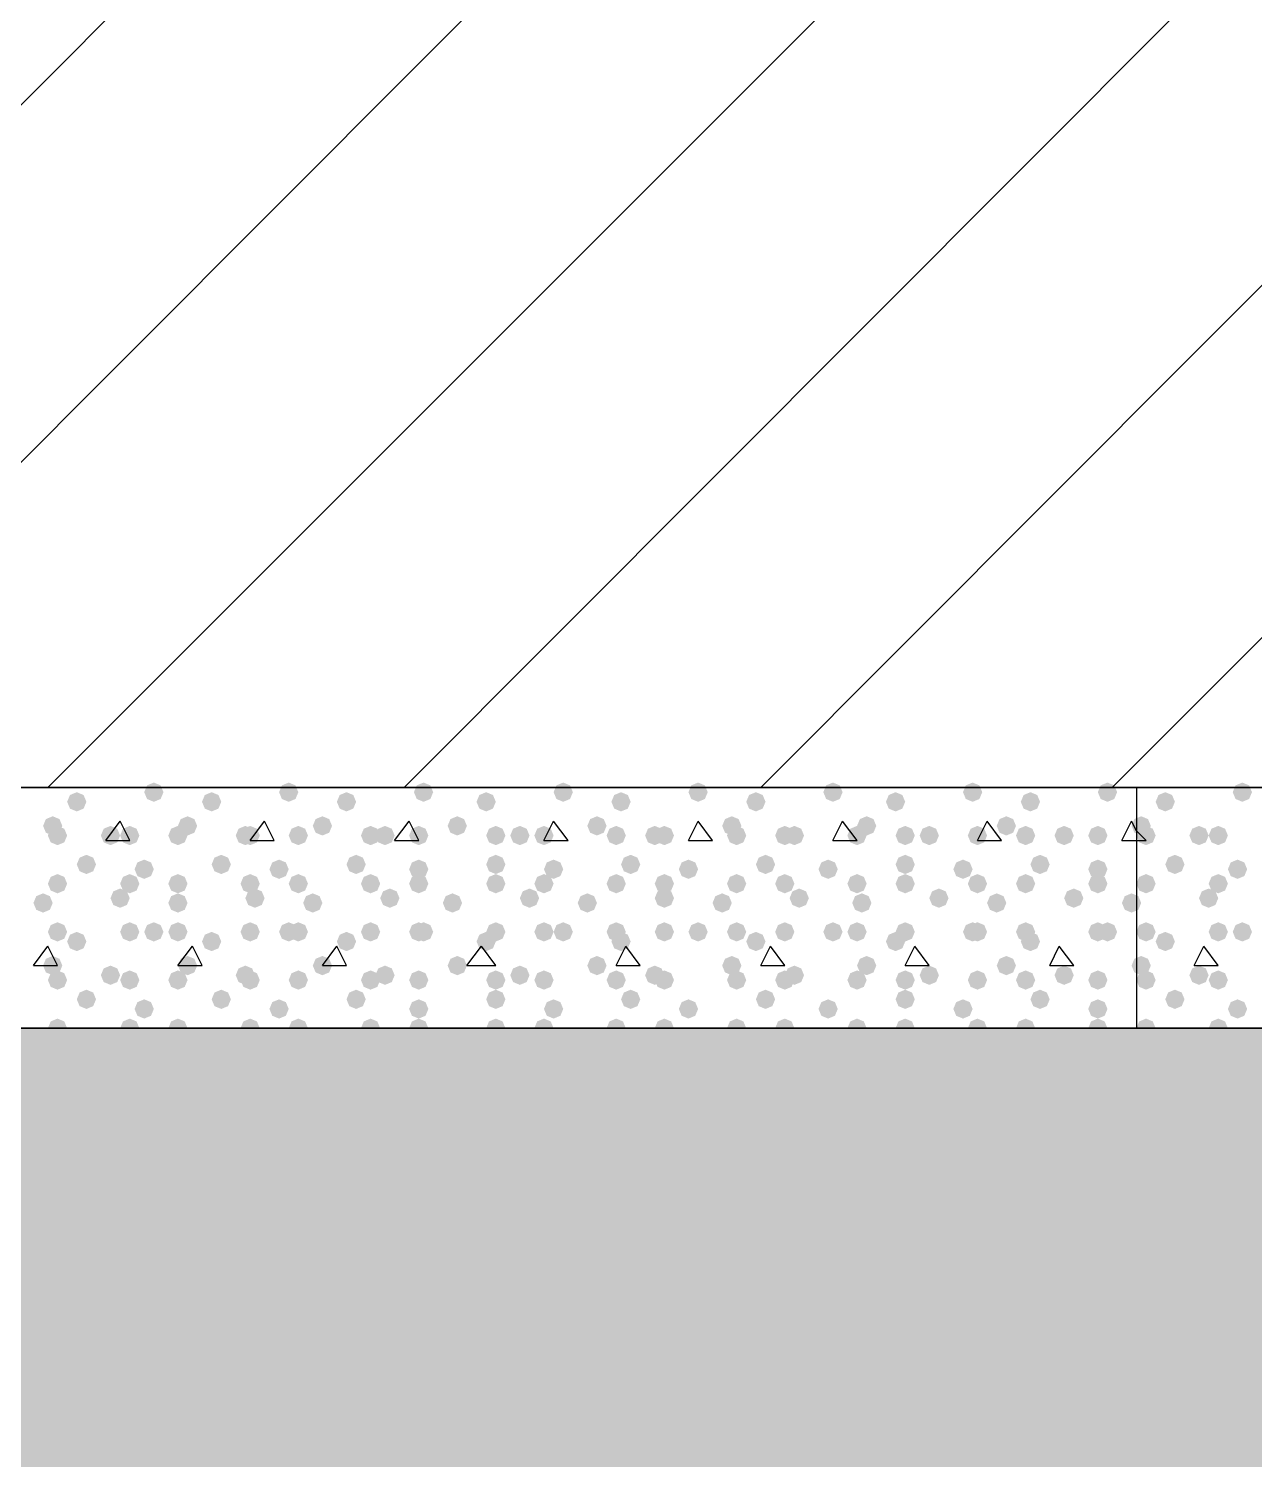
# Model space of a CAD drawing. Header units: millimetres. Extents: x 0 to 420, y 0 to 297.
# Drawn here: x 332.44 to 343.22, y 138.83 to 151.41 of the extents above; entities that cross this region are included whole.
import ezdxf

# ---------------------------------------------------------------- set-up
doc = ezdxf.new("R2010")
doc.units = ezdxf.units.MM
doc.layers.get('0').update_dxf_attribs({"linetype": 'CONTINUOUS'})

msp = doc.modelspace()

# ---------------------------------------------------------------- hatches: boundary and pattern name
at = {"true_color": 0x000008}
for points in [[(333.629, 144.695333), (333.604129, 144.635537), (333.544333, 144.610667), (333.484537, 144.635537), (333.459667, 144.695333), (333.484537, 144.755129), (333.544333, 144.78), (333.604129, 144.755129)], [(334.814333, 144.695333), (334.789462, 144.635537), (334.729667, 144.610667), (334.669871, 144.635537), (334.645, 144.695333), (334.669871, 144.755129), (334.729667, 144.78), (334.789462, 144.755129)], [(335.999667, 144.695333), (335.974796, 144.635537), (335.915, 144.610667), (335.855204, 144.635537), (335.830333, 144.695333), (335.855204, 144.755129), (335.915, 144.78), (335.974796, 144.755129)], [(337.227333, 144.695333), (337.202462, 144.635537), (337.142667, 144.610667), (337.082871, 144.635537), (337.058, 144.695333), (337.082871, 144.755129), (337.142667, 144.78), (337.202462, 144.755129)], [(338.412667, 144.695333), (338.387796, 144.635537), (338.328, 144.610667), (338.268204, 144.635537), (338.243333, 144.695333), (338.268204, 144.755129), (338.328, 144.78), (338.387796, 144.755129)], [(339.598, 144.695333), (339.573129, 144.635537), (339.513333, 144.610667), (339.453538, 144.635537), (339.428667, 144.695333), (339.453537, 144.755129), (339.513333, 144.78), (339.573129, 144.755129)], [(340.825667, 144.695333), (340.800796, 144.635537), (340.741, 144.610667), (340.681204, 144.635537), (340.656333, 144.695333), (340.681204, 144.755129), (340.741, 144.78), (340.800796, 144.755129)], [(342.011, 144.695333), (341.986129, 144.635537), (341.926333, 144.610667), (341.866537, 144.635537), (341.841667, 144.695333), (341.866537, 144.755129), (341.926333, 144.78), (341.986129, 144.755129)], [(332.951667, 144.610667), (332.926796, 144.550871), (332.867, 144.526), (332.807204, 144.550871), (332.782333, 144.610667), (332.807204, 144.670462), (332.867, 144.695333), (332.926796, 144.670463)], [(334.137, 144.610667), (334.112129, 144.550871), (334.052333, 144.526), (333.992538, 144.550871), (333.967667, 144.610667), (333.992537, 144.670462), (334.052333, 144.695333), (334.112129, 144.670463)], [(335.322333, 144.610667), (335.297462, 144.550871), (335.237667, 144.526), (335.177871, 144.550871), (335.153, 144.610667), (335.177871, 144.670462), (335.237667, 144.695333), (335.297462, 144.670463)], [(336.55, 144.610667), (336.525129, 144.550871), (336.465333, 144.526), (336.405538, 144.550871), (336.380667, 144.610667), (336.405537, 144.670462), (336.465333, 144.695333), (336.525129, 144.670463)], [(337.735333, 144.610667), (337.710462, 144.550871), (337.650667, 144.526), (337.590871, 144.550871), (337.566, 144.610667), (337.590871, 144.670462), (337.650667, 144.695333), (337.710462, 144.670463)], [(338.920667, 144.610667), (338.895796, 144.550871), (338.836, 144.526), (338.776204, 144.550871), (338.751333, 144.610667), (338.776204, 144.670462), (338.836, 144.695333), (338.895796, 144.670463)], [(340.148333, 144.610667), (340.123462, 144.550871), (340.063667, 144.526), (340.003871, 144.550871), (339.979, 144.610667), (340.003871, 144.670462), (340.063667, 144.695333), (340.123462, 144.670463)], [(341.333667, 144.610667), (341.308796, 144.550871), (341.249, 144.526), (341.189204, 144.550871), (341.164333, 144.610667), (341.189204, 144.670462), (341.249, 144.695333), (341.308796, 144.670463)], [(332.74, 144.399), (332.715129, 144.339204), (332.655333, 144.314333), (332.595537, 144.339204), (332.570667, 144.399), (332.595537, 144.458796), (332.655333, 144.483667), (332.715129, 144.458796)], [(333.925333, 144.399), (333.900463, 144.339204), (333.840667, 144.314333), (333.780871, 144.339204), (333.756, 144.399), (333.780871, 144.458796), (333.840667, 144.483667), (333.900462, 144.458796)], [(335.110667, 144.399), (335.085796, 144.339204), (335.026, 144.314333), (334.966204, 144.339204), (334.941333, 144.399), (334.966204, 144.458796), (335.026, 144.483667), (335.085796, 144.458796)], [(336.296, 144.399), (336.271129, 144.339204), (336.211333, 144.314333), (336.151538, 144.339204), (336.126667, 144.399), (336.151537, 144.458796), (336.211333, 144.483667), (336.271129, 144.458796)], [(337.523667, 144.399), (337.498796, 144.339204), (337.439, 144.314333), (337.379204, 144.339204), (337.354333, 144.399), (337.379204, 144.458796), (337.439, 144.483667), (337.498796, 144.458796)], [(338.709, 144.399), (338.684129, 144.339204), (338.624333, 144.314333), (338.564537, 144.339204), (338.539667, 144.399), (338.564537, 144.458796), (338.624333, 144.483667), (338.684129, 144.458796)], [(339.894333, 144.399), (339.869462, 144.339204), (339.809667, 144.314333), (339.749871, 144.339204), (339.725, 144.399), (339.749871, 144.458796), (339.809667, 144.483667), (339.869462, 144.458796)], [(341.122, 144.399), (341.097129, 144.339204), (341.037333, 144.314333), (340.977538, 144.339204), (340.952667, 144.399), (340.977537, 144.458796), (341.037333, 144.483667), (341.097129, 144.458796)], [(332.782333, 144.314333), (332.757462, 144.254537), (332.697667, 144.229667), (332.637871, 144.254537), (332.613, 144.314333), (332.637871, 144.374129), (332.697667, 144.399), (332.757462, 144.374129)], [(333.248, 144.314333), (333.223129, 144.254537), (333.163333, 144.229667), (333.103538, 144.254537), (333.078667, 144.314333), (333.103537, 144.374129), (333.163333, 144.399), (333.223129, 144.374129)], [(333.417333, 144.314333), (333.392462, 144.254537), (333.332667, 144.229667), (333.272871, 144.254537), (333.248, 144.314333), (333.272871, 144.374129), (333.332667, 144.399), (333.392462, 144.374129)], [(333.840667, 144.314333), (333.815796, 144.254537), (333.756, 144.229667), (333.696204, 144.254537), (333.671333, 144.314333), (333.696204, 144.374129), (333.756, 144.399), (333.815796, 144.374129)], [(334.433333, 144.314333), (334.408462, 144.254537), (334.348667, 144.229667), (334.288871, 144.254537), (334.264, 144.314333), (334.288871, 144.374129), (334.348667, 144.399), (334.408462, 144.374129)], [(334.475667, 144.314333), (334.450796, 144.254537), (334.391, 144.229667), (334.331204, 144.254537), (334.306333, 144.314333), (334.331204, 144.374129), (334.391, 144.399), (334.450796, 144.374129)], [(334.899, 144.314333), (334.874129, 144.254537), (334.814333, 144.229667), (334.754537, 144.254537), (334.729667, 144.314333), (334.754537, 144.374129), (334.814333, 144.399), (334.874129, 144.374129)], [(335.534, 144.314333), (335.509129, 144.254537), (335.449333, 144.229667), (335.389537, 144.254537), (335.364667, 144.314333), (335.389537, 144.374129), (335.449333, 144.399), (335.509129, 144.374129)], [(335.661, 144.314333), (335.636129, 144.254537), (335.576333, 144.229667), (335.516538, 144.254537), (335.491667, 144.314333), (335.516537, 144.374129), (335.576333, 144.399), (335.636129, 144.374129)], [(335.957333, 144.314333), (335.932462, 144.254537), (335.872667, 144.229667), (335.812871, 144.254537), (335.788, 144.314333), (335.812871, 144.374129), (335.872667, 144.399), (335.932462, 144.374129)], [(336.634667, 144.314333), (336.609796, 144.254537), (336.55, 144.229667), (336.490204, 144.254537), (336.465333, 144.314333), (336.490204, 144.374129), (336.55, 144.399), (336.609796, 144.374129)], [(336.846333, 144.314333), (336.821462, 144.254537), (336.761667, 144.229667), (336.701871, 144.254537), (336.677, 144.314333), (336.701871, 144.374129), (336.761667, 144.399), (336.821462, 144.374129)], [(337.058, 144.314333), (337.033129, 144.254537), (336.973333, 144.229667), (336.913537, 144.254537), (336.888667, 144.314333), (336.913537, 144.374129), (336.973333, 144.399), (337.033129, 144.374129)], [(337.693, 144.314333), (337.668129, 144.254537), (337.608333, 144.229667), (337.548537, 144.254537), (337.523667, 144.314333), (337.548537, 144.374129), (337.608333, 144.399), (337.668129, 144.374129)], [(338.031667, 144.314333), (338.006796, 144.254537), (337.947, 144.229667), (337.887204, 144.254537), (337.862333, 144.314333), (337.887204, 144.374129), (337.947, 144.399), (338.006796, 144.374129)], [(338.116333, 144.314333), (338.091462, 144.254537), (338.031667, 144.229667), (337.971871, 144.254537), (337.947, 144.314333), (337.971871, 144.374129), (338.031667, 144.399), (338.091462, 144.374129)], [(338.751333, 144.314333), (338.726462, 144.254537), (338.666667, 144.229667), (338.606871, 144.254537), (338.582, 144.314333), (338.606871, 144.374129), (338.666667, 144.399), (338.726462, 144.374129)], [(339.174667, 144.314333), (339.149796, 144.254537), (339.09, 144.229667), (339.030204, 144.254537), (339.005333, 144.314333), (339.030204, 144.374129), (339.09, 144.399), (339.149796, 144.374129)], [(339.259333, 144.314333), (339.234462, 144.254537), (339.174667, 144.229667), (339.114871, 144.254537), (339.09, 144.314333), (339.114871, 144.374129), (339.174667, 144.399), (339.234462, 144.374129)], [(339.809667, 144.314333), (339.784796, 144.254537), (339.725, 144.229667), (339.665204, 144.254537), (339.640333, 144.314333), (339.665204, 144.374129), (339.725, 144.399), (339.784796, 144.374129)], [(340.233, 144.314333), (340.208129, 144.254537), (340.148333, 144.229667), (340.088538, 144.254537), (340.063667, 144.314333), (340.088537, 144.374129), (340.148333, 144.399), (340.208129, 144.374129)], [(340.444667, 144.314333), (340.419796, 144.254537), (340.36, 144.229667), (340.300204, 144.254537), (340.275333, 144.314333), (340.300204, 144.374129), (340.36, 144.399), (340.419796, 144.374129)], [(340.868, 144.314333), (340.843129, 144.254537), (340.783333, 144.229667), (340.723538, 144.254537), (340.698667, 144.314333), (340.723537, 144.374129), (340.783333, 144.399), (340.843129, 144.374129)], [(341.291333, 144.314333), (341.266462, 144.254537), (341.206667, 144.229667), (341.146871, 144.254537), (341.122, 144.314333), (341.146871, 144.374129), (341.206667, 144.399), (341.266462, 144.374129)], [(341.63, 144.314333), (341.605129, 144.254537), (341.545333, 144.229667), (341.485537, 144.254537), (341.460667, 144.314333), (341.485537, 144.374129), (341.545333, 144.399), (341.605129, 144.374129)], [(341.926333, 144.314333), (341.901462, 144.254537), (341.841667, 144.229667), (341.781871, 144.254537), (341.757, 144.314333), (341.781871, 144.374129), (341.841667, 144.399), (341.901462, 144.374129)], [(333.036333, 144.060333), (333.011462, 144.000537), (332.951667, 143.975667), (332.891871, 144.000537), (332.867, 144.060333), (332.891871, 144.120129), (332.951667, 144.145), (333.011462, 144.120129)], [(333.544333, 144.018), (333.519462, 143.958204), (333.459667, 143.933333), (333.399871, 143.958204), (333.375, 144.018), (333.399871, 144.077796), (333.459667, 144.102667), (333.519462, 144.077796)], [(334.221667, 144.060333), (334.196796, 144.000537), (334.137, 143.975667), (334.077204, 144.000537), (334.052333, 144.060333), (334.077204, 144.120129), (334.137, 144.145), (334.196796, 144.120129)], [(334.729667, 144.018), (334.704796, 143.958204), (334.645, 143.933333), (334.585204, 143.958204), (334.560333, 144.018), (334.585204, 144.077796), (334.645, 144.102667), (334.704796, 144.077796)], [(335.407, 144.060333), (335.382129, 144.000537), (335.322333, 143.975667), (335.262538, 144.000537), (335.237667, 144.060333), (335.262537, 144.120129), (335.322333, 144.145), (335.382129, 144.120129)], [(335.957333, 144.018), (335.932462, 143.958204), (335.872667, 143.933333), (335.812871, 143.958204), (335.788, 144.018), (335.812871, 144.077796), (335.872667, 144.102667), (335.932462, 144.077796)], [(336.634667, 144.060333), (336.609796, 144.000537), (336.55, 143.975667), (336.490204, 144.000537), (336.465333, 144.060333), (336.490204, 144.120129), (336.55, 144.145), (336.609796, 144.120129)], [(337.142667, 144.018), (337.117796, 143.958204), (337.058, 143.933333), (336.998204, 143.958204), (336.973333, 144.018), (336.998204, 144.077796), (337.058, 144.102667), (337.117796, 144.077796)], [(337.82, 144.060333), (337.795129, 144.000537), (337.735333, 143.975667), (337.675538, 144.000537), (337.650667, 144.060333), (337.675537, 144.120129), (337.735333, 144.145), (337.795129, 144.120129)], [(338.328, 144.018), (338.303129, 143.958204), (338.243333, 143.933333), (338.183538, 143.958204), (338.158667, 144.018), (338.183537, 144.077796), (338.243333, 144.102667), (338.303129, 144.077796)], [(339.005333, 144.060333), (338.980462, 144.000537), (338.920667, 143.975667), (338.860871, 144.000537), (338.836, 144.060333), (338.860871, 144.120129), (338.920667, 144.145), (338.980462, 144.120129)], [(339.555667, 144.018), (339.530796, 143.958204), (339.471, 143.933333), (339.411204, 143.958204), (339.386333, 144.018), (339.411204, 144.077796), (339.471, 144.102667), (339.530796, 144.077796)], [(340.233, 144.060333), (340.208129, 144.000537), (340.148333, 143.975667), (340.088538, 144.000537), (340.063667, 144.060333), (340.088537, 144.120129), (340.148333, 144.145), (340.208129, 144.120129)], [(340.741, 144.018), (340.716129, 143.958204), (340.656333, 143.933333), (340.596537, 143.958204), (340.571667, 144.018), (340.596537, 144.077796), (340.656333, 144.102667), (340.716129, 144.077796)], [(341.418333, 144.060333), (341.393462, 144.000537), (341.333667, 143.975667), (341.273871, 144.000537), (341.249, 144.060333), (341.273871, 144.120129), (341.333667, 144.145), (341.393462, 144.120129)], [(341.926333, 144.018), (341.901462, 143.958204), (341.841667, 143.933333), (341.781871, 143.958204), (341.757, 144.018), (341.781871, 144.077796), (341.841667, 144.102667), (341.901462, 144.077796)], [(332.782333, 143.891), (332.757462, 143.831204), (332.697667, 143.806333), (332.637871, 143.831204), (332.613, 143.891), (332.637871, 143.950796), (332.697667, 143.975667), (332.757462, 143.950796)], [(333.417333, 143.891), (333.392462, 143.831204), (333.332667, 143.806333), (333.272871, 143.831204), (333.248, 143.891), (333.272871, 143.950796), (333.332667, 143.975667), (333.392462, 143.950796)], [(333.840667, 143.891), (333.815796, 143.831204), (333.756, 143.806333), (333.696204, 143.831204), (333.671333, 143.891), (333.696204, 143.950796), (333.756, 143.975667), (333.815796, 143.950796)], [(334.475667, 143.891), (334.450796, 143.831204), (334.391, 143.806333), (334.331204, 143.831204), (334.306333, 143.891), (334.331204, 143.950796), (334.391, 143.975667), (334.450796, 143.950796)], [(334.899, 143.891), (334.874129, 143.831204), (334.814333, 143.806333), (334.754537, 143.831204), (334.729667, 143.891), (334.754537, 143.950796), (334.814333, 143.975667), (334.874129, 143.950796)], [(335.534, 143.891), (335.509129, 143.831204), (335.449333, 143.806333), (335.389537, 143.831204), (335.364667, 143.891), (335.389537, 143.950796), (335.449333, 143.975667), (335.509129, 143.950796)], [(335.957333, 143.891), (335.932462, 143.831204), (335.872667, 143.806333), (335.812871, 143.831204), (335.788, 143.891), (335.812871, 143.950796), (335.872667, 143.975667), (335.932462, 143.950796)], [(336.634667, 143.891), (336.609796, 143.831204), (336.55, 143.806333), (336.490204, 143.831204), (336.465333, 143.891), (336.490204, 143.950796), (336.55, 143.975667), (336.609796, 143.950796)], [(337.058, 143.891), (337.033129, 143.831204), (336.973333, 143.806333), (336.913537, 143.831204), (336.888667, 143.891), (336.913537, 143.950796), (336.973333, 143.975667), (337.033129, 143.950796)], [(337.693, 143.891), (337.668129, 143.831204), (337.608333, 143.806333), (337.548537, 143.831204), (337.523667, 143.891), (337.548537, 143.950796), (337.608333, 143.975667), (337.668129, 143.950796)], [(338.116333, 143.891), (338.091462, 143.831204), (338.031667, 143.806333), (337.971871, 143.831204), (337.947, 143.891), (337.971871, 143.950796), (338.031667, 143.975667), (338.091462, 143.950796)], [(338.751333, 143.891), (338.726462, 143.831204), (338.666667, 143.806333), (338.606871, 143.831204), (338.582, 143.891), (338.606871, 143.950796), (338.666667, 143.975667), (338.726462, 143.950796)], [(339.174667, 143.891), (339.149796, 143.831204), (339.09, 143.806333), (339.030204, 143.831204), (339.005333, 143.891), (339.030204, 143.950796), (339.09, 143.975667), (339.149796, 143.950796)], [(339.809667, 143.891), (339.784796, 143.831204), (339.725, 143.806333), (339.665204, 143.831204), (339.640333, 143.891), (339.665204, 143.950796), (339.725, 143.975667), (339.784796, 143.950796)], [(340.233, 143.891), (340.208129, 143.831204), (340.148333, 143.806333), (340.088538, 143.831204), (340.063667, 143.891), (340.088537, 143.950796), (340.148333, 143.975667), (340.208129, 143.950796)], [(340.868, 143.891), (340.843129, 143.831204), (340.783333, 143.806333), (340.723538, 143.831204), (340.698667, 143.891), (340.723537, 143.950796), (340.783333, 143.975667), (340.843129, 143.950796)], [(341.291333, 143.891), (341.266462, 143.831204), (341.206667, 143.806333), (341.146871, 143.831204), (341.122, 143.891), (341.146871, 143.950796), (341.206667, 143.975667), (341.266462, 143.950796)], [(341.926333, 143.891), (341.901462, 143.831204), (341.841667, 143.806333), (341.781871, 143.831204), (341.757, 143.891), (341.781871, 143.950796), (341.841667, 143.975667), (341.901462, 143.950796)], [(333.332667, 143.764), (333.307796, 143.704204), (333.248, 143.679333), (333.188204, 143.704204), (333.163333, 143.764), (333.188204, 143.823796), (333.248, 143.848667), (333.307796, 143.823796)], [(334.518, 143.764), (334.493129, 143.704204), (334.433333, 143.679333), (334.373538, 143.704204), (334.348667, 143.764), (334.373537, 143.823796), (334.433333, 143.848667), (334.493129, 143.823796)], [(335.703333, 143.764), (335.678463, 143.704204), (335.618667, 143.679333), (335.558871, 143.704204), (335.534, 143.764), (335.558871, 143.823796), (335.618667, 143.848667), (335.678462, 143.823796)], [(336.931, 143.764), (336.906129, 143.704204), (336.846333, 143.679333), (336.786538, 143.704204), (336.761667, 143.764), (336.786537, 143.823796), (336.846333, 143.848667), (336.906129, 143.823796)], [(338.116333, 143.764), (338.091462, 143.704204), (338.031667, 143.679333), (337.971871, 143.704204), (337.947, 143.764), (337.971871, 143.823796), (338.031667, 143.848667), (338.091462, 143.823796)], [(339.301667, 143.764), (339.276796, 143.704204), (339.217, 143.679333), (339.157204, 143.704204), (339.132333, 143.764), (339.157204, 143.823796), (339.217, 143.848667), (339.276796, 143.823796)], [(340.529333, 143.764), (340.504462, 143.704204), (340.444667, 143.679333), (340.384871, 143.704204), (340.36, 143.764), (340.384871, 143.823796), (340.444667, 143.848667), (340.504462, 143.823796)], [(341.714667, 143.764), (341.689796, 143.704204), (341.63, 143.679333), (341.570204, 143.704204), (341.545333, 143.764), (341.570204, 143.823796), (341.63, 143.848667), (341.689796, 143.823796)], [(332.655333, 143.721667), (332.630463, 143.661871), (332.570667, 143.637), (332.510871, 143.661871), (332.486, 143.721667), (332.510871, 143.781462), (332.570667, 143.806333), (332.630462, 143.781463)], [(333.840667, 143.721667), (333.815796, 143.661871), (333.756, 143.637), (333.696204, 143.661871), (333.671333, 143.721667), (333.696204, 143.781462), (333.756, 143.806333), (333.815796, 143.781463)], [(335.026, 143.721667), (335.001129, 143.661871), (334.941333, 143.637), (334.881537, 143.661871), (334.856667, 143.721667), (334.881537, 143.781462), (334.941333, 143.806333), (335.001129, 143.781463)], [(336.253667, 143.721667), (336.228796, 143.661871), (336.169, 143.637), (336.109204, 143.661871), (336.084333, 143.721667), (336.109204, 143.781462), (336.169, 143.806333), (336.228796, 143.781463)], [(337.439, 143.721667), (337.414129, 143.661871), (337.354333, 143.637), (337.294537, 143.661871), (337.269667, 143.721667), (337.294537, 143.781462), (337.354333, 143.806333), (337.414129, 143.781463)], [(338.624333, 143.721667), (338.599462, 143.661871), (338.539667, 143.637), (338.479871, 143.661871), (338.455, 143.721667), (338.479871, 143.781462), (338.539667, 143.806333), (338.599462, 143.781463)], [(339.852, 143.721667), (339.827129, 143.661871), (339.767333, 143.637), (339.707538, 143.661871), (339.682667, 143.721667), (339.707537, 143.781462), (339.767333, 143.806333), (339.827129, 143.781463)], [(341.037333, 143.721667), (341.012462, 143.661871), (340.952667, 143.637), (340.892871, 143.661871), (340.868, 143.721667), (340.892871, 143.781462), (340.952667, 143.806333), (341.012462, 143.781463)], [(342.222667, 143.721667), (342.197796, 143.661871), (342.138, 143.637), (342.078204, 143.661871), (342.053333, 143.721667), (342.078204, 143.781462), (342.138, 143.806333), (342.197796, 143.781463)], [(332.782333, 143.467667), (332.757462, 143.407871), (332.697667, 143.383), (332.637871, 143.407871), (332.613, 143.467667), (332.637871, 143.527462), (332.697667, 143.552333), (332.757462, 143.527463)], [(332.951667, 143.383), (332.926796, 143.323204), (332.867, 143.298333), (332.807204, 143.323204), (332.782333, 143.383), (332.807204, 143.442796), (332.867, 143.467667), (332.926796, 143.442796)], [(333.417333, 143.467667), (333.392462, 143.407871), (333.332667, 143.383), (333.272871, 143.407871), (333.248, 143.467667), (333.272871, 143.527462), (333.332667, 143.552333), (333.392462, 143.527463)], [(333.629, 143.467667), (333.604129, 143.407871), (333.544333, 143.383), (333.484537, 143.407871), (333.459667, 143.467667), (333.484537, 143.527462), (333.544333, 143.552333), (333.604129, 143.527463)], [(333.840667, 143.467667), (333.815796, 143.407871), (333.756, 143.383), (333.696204, 143.407871), (333.671333, 143.467667), (333.696204, 143.527462), (333.756, 143.552333), (333.815796, 143.527463)], [(334.137, 143.383), (334.112129, 143.323204), (334.052333, 143.298333), (333.992538, 143.323204), (333.967667, 143.383), (333.992537, 143.442796), (334.052333, 143.467667), (334.112129, 143.442796)], [(334.475667, 143.467667), (334.450796, 143.407871), (334.391, 143.383), (334.331204, 143.407871), (334.306333, 143.467667), (334.331204, 143.527462), (334.391, 143.552333), (334.450796, 143.527463)], [(334.814333, 143.467667), (334.789462, 143.407871), (334.729667, 143.383), (334.669871, 143.407871), (334.645, 143.467667), (334.669871, 143.527462), (334.729667, 143.552333), (334.789462, 143.527463)], [(334.899, 143.467667), (334.874129, 143.407871), (334.814333, 143.383), (334.754537, 143.407871), (334.729667, 143.467667), (334.754537, 143.527462), (334.814333, 143.552333), (334.874129, 143.527463)], [(335.322333, 143.383), (335.297462, 143.323204), (335.237667, 143.298333), (335.177871, 143.323204), (335.153, 143.383), (335.177871, 143.442796), (335.237667, 143.467667), (335.297462, 143.442796)], [(335.534, 143.467667), (335.509129, 143.407871), (335.449333, 143.383), (335.389537, 143.407871), (335.364667, 143.467667), (335.389537, 143.527462), (335.449333, 143.552333), (335.509129, 143.527463)], [(335.957333, 143.467667), (335.932462, 143.407871), (335.872667, 143.383), (335.812871, 143.407871), (335.788, 143.467667), (335.812871, 143.527462), (335.872667, 143.552333), (335.932462, 143.527463)], [(335.999667, 143.467667), (335.974796, 143.407871), (335.915, 143.383), (335.855204, 143.407871), (335.830333, 143.467667), (335.855204, 143.527462), (335.915, 143.552333), (335.974796, 143.527463)], [(336.55, 143.383), (336.525129, 143.323204), (336.465333, 143.298333), (336.405538, 143.323204), (336.380667, 143.383), (336.405537, 143.442796), (336.465333, 143.467667), (336.525129, 143.442796)], [(336.634667, 143.467667), (336.609796, 143.407871), (336.55, 143.383), (336.490204, 143.407871), (336.465333, 143.467667), (336.490204, 143.527462), (336.55, 143.552333), (336.609796, 143.527463)], [(337.058, 143.467667), (337.033129, 143.407871), (336.973333, 143.383), (336.913537, 143.407871), (336.888667, 143.467667), (336.913537, 143.527462), (336.973333, 143.552333), (337.033129, 143.527463)], [(337.227333, 143.467667), (337.202462, 143.407871), (337.142667, 143.383), (337.082871, 143.407871), (337.058, 143.467667), (337.082871, 143.527462), (337.142667, 143.552333), (337.202462, 143.527463)], [(337.693, 143.467667), (337.668129, 143.407871), (337.608333, 143.383), (337.548537, 143.407871), (337.523667, 143.467667), (337.548537, 143.527462), (337.608333, 143.552333), (337.668129, 143.527463)], [(337.735333, 143.383), (337.710462, 143.323204), (337.650667, 143.298333), (337.590871, 143.323204), (337.566, 143.383), (337.590871, 143.442796), (337.650667, 143.467667), (337.710462, 143.442796)], [(338.116333, 143.467667), (338.091462, 143.407871), (338.031667, 143.383), (337.971871, 143.407871), (337.947, 143.467667), (337.971871, 143.527462), (338.031667, 143.552333), (338.091462, 143.527463)], [(338.412667, 143.467667), (338.387796, 143.407871), (338.328, 143.383), (338.268204, 143.407871), (338.243333, 143.467667), (338.268204, 143.527462), (338.328, 143.552333), (338.387796, 143.527463)], [(338.751333, 143.467667), (338.726462, 143.407871), (338.666667, 143.383), (338.606871, 143.407871), (338.582, 143.467667), (338.606871, 143.527462), (338.666667, 143.552333), (338.726462, 143.527463)], [(338.920667, 143.383), (338.895796, 143.323204), (338.836, 143.298333), (338.776204, 143.323204), (338.751333, 143.383), (338.776204, 143.442796), (338.836, 143.467667), (338.895796, 143.442796)], [(339.174667, 143.467667), (339.149796, 143.407871), (339.09, 143.383), (339.030204, 143.407871), (339.005333, 143.467667), (339.030204, 143.527462), (339.09, 143.552333), (339.149796, 143.527463)], [(339.598, 143.467667), (339.573129, 143.407871), (339.513333, 143.383), (339.453538, 143.407871), (339.428667, 143.467667), (339.453537, 143.527462), (339.513333, 143.552333), (339.573129, 143.527463)], [(339.809667, 143.467667), (339.784796, 143.407871), (339.725, 143.383), (339.665204, 143.407871), (339.640333, 143.467667), (339.665204, 143.527462), (339.725, 143.552333), (339.784796, 143.527463)], [(340.148333, 143.383), (340.123462, 143.323204), (340.063667, 143.298333), (340.003871, 143.323204), (339.979, 143.383), (340.003871, 143.442796), (340.063667, 143.467667), (340.123462, 143.442796)], [(340.233, 143.467667), (340.208129, 143.407871), (340.148333, 143.383), (340.088538, 143.407871), (340.063667, 143.467667), (340.088537, 143.527462), (340.148333, 143.552333), (340.208129, 143.527463)], [(340.825667, 143.467667), (340.800796, 143.407871), (340.741, 143.383), (340.681204, 143.407871), (340.656333, 143.467667), (340.681204, 143.527462), (340.741, 143.552333), (340.800796, 143.527463)], [(340.868, 143.467667), (340.843129, 143.407871), (340.783333, 143.383), (340.723538, 143.407871), (340.698667, 143.467667), (340.723537, 143.527462), (340.783333, 143.552333), (340.843129, 143.527463)], [(341.291333, 143.467667), (341.266462, 143.407871), (341.206667, 143.383), (341.146871, 143.407871), (341.122, 143.467667), (341.146871, 143.527462), (341.206667, 143.552333), (341.266462, 143.527463)], [(341.333667, 143.383), (341.308796, 143.323204), (341.249, 143.298333), (341.189204, 143.323204), (341.164333, 143.383), (341.189204, 143.442796), (341.249, 143.467667), (341.308796, 143.442796)], [(341.926333, 143.467667), (341.901462, 143.407871), (341.841667, 143.383), (341.781871, 143.407871), (341.757, 143.467667), (341.781871, 143.527462), (341.841667, 143.552333), (341.901462, 143.527463)], [(342.011, 143.467667), (341.986129, 143.407871), (341.926333, 143.383), (341.866537, 143.407871), (341.841667, 143.467667), (341.866537, 143.527462), (341.926333, 143.552333), (341.986129, 143.527463)], [(332.74, 143.171333), (332.715129, 143.111537), (332.655333, 143.086667), (332.595537, 143.111537), (332.570667, 143.171333), (332.595537, 143.231129), (332.655333, 143.256), (332.715129, 143.231129)], [(333.925333, 143.171333), (333.900463, 143.111537), (333.840667, 143.086667), (333.780871, 143.111537), (333.756, 143.171333), (333.780871, 143.231129), (333.840667, 143.256), (333.900462, 143.231129)], [(335.110667, 143.171333), (335.085796, 143.111537), (335.026, 143.086667), (334.966204, 143.111537), (334.941333, 143.171333), (334.966204, 143.231129), (335.026, 143.256), (335.085796, 143.231129)], [(336.296, 143.171333), (336.271129, 143.111537), (336.211333, 143.086667), (336.151538, 143.111537), (336.126667, 143.171333), (336.151537, 143.231129), (336.211333, 143.256), (336.271129, 143.231129)], [(337.523667, 143.171333), (337.498796, 143.111537), (337.439, 143.086667), (337.379204, 143.111537), (337.354333, 143.171333), (337.379204, 143.231129), (337.439, 143.256), (337.498796, 143.231129)], [(338.709, 143.171333), (338.684129, 143.111537), (338.624333, 143.086667), (338.564537, 143.111537), (338.539667, 143.171333), (338.564537, 143.231129), (338.624333, 143.256), (338.684129, 143.231129)], [(339.894333, 143.171333), (339.869462, 143.111537), (339.809667, 143.086667), (339.749871, 143.111537), (339.725, 143.171333), (339.749871, 143.231129), (339.809667, 143.256), (339.869462, 143.231129)], [(341.122, 143.171333), (341.097129, 143.111537), (341.037333, 143.086667), (340.977538, 143.111537), (340.952667, 143.171333), (340.977537, 143.231129), (341.037333, 143.256), (341.097129, 143.231129)], [(332.782333, 143.044333), (332.757462, 142.984537), (332.697667, 142.959667), (332.637871, 142.984537), (332.613, 143.044333), (332.637871, 143.104129), (332.697667, 143.129), (332.757462, 143.104129)], [(333.248, 143.086667), (333.223129, 143.026871), (333.163333, 143.002), (333.103538, 143.026871), (333.078667, 143.086667), (333.103537, 143.146462), (333.163333, 143.171333), (333.223129, 143.146463)], [(333.417333, 143.044333), (333.392462, 142.984537), (333.332667, 142.959667), (333.272871, 142.984537), (333.248, 143.044333), (333.272871, 143.104129), (333.332667, 143.129), (333.392462, 143.104129)], [(333.840667, 143.044333), (333.815796, 142.984537), (333.756, 142.959667), (333.696204, 142.984537), (333.671333, 143.044333), (333.696204, 143.104129), (333.756, 143.129), (333.815796, 143.104129)], [(334.433333, 143.086667), (334.408462, 143.026871), (334.348667, 143.002), (334.288871, 143.026871), (334.264, 143.086667), (334.288871, 143.146462), (334.348667, 143.171333), (334.408462, 143.146463)], [(334.475667, 143.044333), (334.450796, 142.984537), (334.391, 142.959667), (334.331204, 142.984537), (334.306333, 143.044333), (334.331204, 143.104129), (334.391, 143.129), (334.450796, 143.104129)], [(334.899, 143.044333), (334.874129, 142.984537), (334.814333, 142.959667), (334.754537, 142.984537), (334.729667, 143.044333), (334.754537, 143.104129), (334.814333, 143.129), (334.874129, 143.104129)], [(335.534, 143.044333), (335.509129, 142.984537), (335.449333, 142.959667), (335.389537, 142.984537), (335.364667, 143.044333), (335.389537, 143.104129), (335.449333, 143.129), (335.509129, 143.104129)], [(335.661, 143.086667), (335.636129, 143.026871), (335.576333, 143.002), (335.516538, 143.026871), (335.491667, 143.086667), (335.516537, 143.146462), (335.576333, 143.171333), (335.636129, 143.146463)], [(335.957333, 143.044333), (335.932462, 142.984537), (335.872667, 142.959667), (335.812871, 142.984537), (335.788, 143.044333), (335.812871, 143.104129), (335.872667, 143.129), (335.932462, 143.104129)], [(336.634667, 143.044333), (336.609796, 142.984537), (336.55, 142.959667), (336.490204, 142.984537), (336.465333, 143.044333), (336.490204, 143.104129), (336.55, 143.129), (336.609796, 143.104129)], [(336.846333, 143.086667), (336.821462, 143.026871), (336.761667, 143.002), (336.701871, 143.026871), (336.677, 143.086667), (336.701871, 143.146462), (336.761667, 143.171333), (336.821462, 143.146463)], [(337.058, 143.044333), (337.033129, 142.984537), (336.973333, 142.959667), (336.913537, 142.984537), (336.888667, 143.044333), (336.913537, 143.104129), (336.973333, 143.129), (337.033129, 143.104129)], [(337.693, 143.044333), (337.668129, 142.984537), (337.608333, 142.959667), (337.548537, 142.984537), (337.523667, 143.044333), (337.548537, 143.104129), (337.608333, 143.129), (337.668129, 143.104129)], [(338.031667, 143.086667), (338.006796, 143.026871), (337.947, 143.002), (337.887204, 143.026871), (337.862333, 143.086667), (337.887204, 143.146462), (337.947, 143.171333), (338.006796, 143.146463)], [(338.116333, 143.044333), (338.091462, 142.984537), (338.031667, 142.959667), (337.971871, 142.984537), (337.947, 143.044333), (337.971871, 143.104129), (338.031667, 143.129), (338.091462, 143.104129)], [(338.751333, 143.044333), (338.726462, 142.984537), (338.666667, 142.959667), (338.606871, 142.984537), (338.582, 143.044333), (338.606871, 143.104129), (338.666667, 143.129), (338.726462, 143.104129)], [(339.174667, 143.044333), (339.149796, 142.984537), (339.09, 142.959667), (339.030204, 142.984537), (339.005333, 143.044333), (339.030204, 143.104129), (339.09, 143.129), (339.149796, 143.104129)], [(339.259333, 143.086667), (339.234462, 143.026871), (339.174667, 143.002), (339.114871, 143.026871), (339.09, 143.086667), (339.114871, 143.146462), (339.174667, 143.171333), (339.234462, 143.146463)], [(339.809667, 143.044333), (339.784796, 142.984537), (339.725, 142.959667), (339.665204, 142.984537), (339.640333, 143.044333), (339.665204, 143.104129), (339.725, 143.129), (339.784796, 143.104129)], [(340.233, 143.044333), (340.208129, 142.984537), (340.148333, 142.959667), (340.088538, 142.984537), (340.063667, 143.044333), (340.088537, 143.104129), (340.148333, 143.129), (340.208129, 143.104129)], [(340.444667, 143.086667), (340.419796, 143.026871), (340.36, 143.002), (340.300204, 143.026871), (340.275333, 143.086667), (340.300204, 143.146462), (340.36, 143.171333), (340.419796, 143.146463)], [(340.868, 143.044333), (340.843129, 142.984537), (340.783333, 142.959667), (340.723538, 142.984537), (340.698667, 143.044333), (340.723537, 143.104129), (340.783333, 143.129), (340.843129, 143.104129)], [(341.291333, 143.044333), (341.266462, 142.984537), (341.206667, 142.959667), (341.146871, 142.984537), (341.122, 143.044333), (341.146871, 143.104129), (341.206667, 143.129), (341.266462, 143.104129)], [(341.63, 143.086667), (341.605129, 143.026871), (341.545333, 143.002), (341.485537, 143.026871), (341.460667, 143.086667), (341.485537, 143.146462), (341.545333, 143.171333), (341.605129, 143.146463)], [(341.926333, 143.044333), (341.901462, 142.984537), (341.841667, 142.959667), (341.781871, 142.984537), (341.757, 143.044333), (341.781871, 143.104129), (341.841667, 143.129), (341.901462, 143.104129)], [(333.036333, 142.875), (333.011462, 142.815204), (332.951667, 142.790333), (332.891871, 142.815204), (332.867, 142.875), (332.891871, 142.934796), (332.951667, 142.959667), (333.011462, 142.934796)], [(334.221667, 142.875), (334.196796, 142.815204), (334.137, 142.790333), (334.077204, 142.815204), (334.052333, 142.875), (334.077204, 142.934796), (334.137, 142.959667), (334.196796, 142.934796)], [(335.407, 142.875), (335.382129, 142.815204), (335.322333, 142.790333), (335.262538, 142.815204), (335.237667, 142.875), (335.262537, 142.934796), (335.322333, 142.959667), (335.382129, 142.934796)], [(336.634667, 142.875), (336.609796, 142.815204), (336.55, 142.790333), (336.490204, 142.815204), (336.465333, 142.875), (336.490204, 142.934796), (336.55, 142.959667), (336.609796, 142.934796)], [(337.82, 142.875), (337.795129, 142.815204), (337.735333, 142.790333), (337.675538, 142.815204), (337.650667, 142.875), (337.675537, 142.934796), (337.735333, 142.959667), (337.795129, 142.934796)], [(339.005333, 142.875), (338.980462, 142.815204), (338.920667, 142.790333), (338.860871, 142.815204), (338.836, 142.875), (338.860871, 142.934796), (338.920667, 142.959667), (338.980462, 142.934796)], [(340.233, 142.875), (340.208129, 142.815204), (340.148333, 142.790333), (340.088538, 142.815204), (340.063667, 142.875), (340.088537, 142.934796), (340.148333, 142.959667), (340.208129, 142.934796)], [(341.418333, 142.875), (341.393462, 142.815204), (341.333667, 142.790333), (341.273871, 142.815204), (341.249, 142.875), (341.273871, 142.934796), (341.333667, 142.959667), (341.393462, 142.934796)], [(333.544333, 142.790333), (333.519462, 142.730537), (333.459667, 142.705667), (333.399871, 142.730537), (333.375, 142.790333), (333.399871, 142.850129), (333.459667, 142.875), (333.519462, 142.850129)], [(334.729667, 142.790333), (334.704796, 142.730537), (334.645, 142.705667), (334.585204, 142.730537), (334.560333, 142.790333), (334.585204, 142.850129), (334.645, 142.875), (334.704796, 142.850129)], [(335.957333, 142.790333), (335.932462, 142.730537), (335.872667, 142.705667), (335.812871, 142.730537), (335.788, 142.790333), (335.812871, 142.850129), (335.872667, 142.875), (335.932462, 142.850129)], [(337.142667, 142.790333), (337.117796, 142.730537), (337.058, 142.705667), (336.998204, 142.730537), (336.973333, 142.790333), (336.998204, 142.850129), (337.058, 142.875), (337.117796, 142.850129)], [(338.328, 142.790333), (338.303129, 142.730537), (338.243333, 142.705667), (338.183538, 142.730537), (338.158667, 142.790333), (338.183537, 142.850129), (338.243333, 142.875), (338.303129, 142.850129)], [(339.555667, 142.790333), (339.530796, 142.730537), (339.471, 142.705667), (339.411204, 142.730537), (339.386333, 142.790333), (339.411204, 142.850129), (339.471, 142.875), (339.530796, 142.850129)], [(340.741, 142.790333), (340.716129, 142.730537), (340.656333, 142.705667), (340.596537, 142.730537), (340.571667, 142.790333), (340.596537, 142.850129), (340.656333, 142.875), (340.716129, 142.850129)], [(341.926333, 142.790333), (341.901462, 142.730537), (341.841667, 142.705667), (341.781871, 142.730537), (341.757, 142.790333), (341.781871, 142.850129), (341.841667, 142.875), (341.901462, 142.850129)], [(332.782333, 142.621), (332.757462, 142.561204), (332.697667, 142.536333), (332.637871, 142.561204), (332.613, 142.621), (332.637871, 142.680796), (332.697667, 142.705667), (332.757462, 142.680796)], [(333.417333, 142.621), (333.392462, 142.561204), (333.332667, 142.536333), (333.272871, 142.561204), (333.248, 142.621), (333.272871, 142.680796), (333.332667, 142.705667), (333.392462, 142.680796)], [(333.840667, 142.621), (333.815796, 142.561204), (333.756, 142.536333), (333.696204, 142.561204), (333.671333, 142.621), (333.696204, 142.680796), (333.756, 142.705667), (333.815796, 142.680796)], [(334.475667, 142.621), (334.450796, 142.561204), (334.391, 142.536333), (334.331204, 142.561204), (334.306333, 142.621), (334.331204, 142.680796), (334.391, 142.705667), (334.450796, 142.680796)], [(334.899, 142.621), (334.874129, 142.561204), (334.814333, 142.536333), (334.754537, 142.561204), (334.729667, 142.621), (334.754537, 142.680796), (334.814333, 142.705667), (334.874129, 142.680796)], [(335.534, 142.621), (335.509129, 142.561204), (335.449333, 142.536333), (335.389537, 142.561204), (335.364667, 142.621), (335.389537, 142.680796), (335.449333, 142.705667), (335.509129, 142.680796)], [(335.957333, 142.621), (335.932462, 142.561204), (335.872667, 142.536333), (335.812871, 142.561204), (335.788, 142.621), (335.812871, 142.680796), (335.872667, 142.705667), (335.932462, 142.680796)], [(336.634667, 142.621), (336.609796, 142.561204), (336.55, 142.536333), (336.490204, 142.561204), (336.465333, 142.621), (336.490204, 142.680796), (336.55, 142.705667), (336.609796, 142.680796)], [(337.058, 142.621), (337.033129, 142.561204), (336.973333, 142.536333), (336.913537, 142.561204), (336.888667, 142.621), (336.913537, 142.680796), (336.973333, 142.705667), (337.033129, 142.680796)], [(337.693, 142.621), (337.668129, 142.561204), (337.608333, 142.536333), (337.548537, 142.561204), (337.523667, 142.621), (337.548537, 142.680796), (337.608333, 142.705667), (337.668129, 142.680796)], [(338.116333, 142.621), (338.091462, 142.561204), (338.031667, 142.536333), (337.971871, 142.561204), (337.947, 142.621), (337.971871, 142.680796), (338.031667, 142.705667), (338.091462, 142.680796)], [(338.751333, 142.621), (338.726462, 142.561204), (338.666667, 142.536333), (338.606871, 142.561204), (338.582, 142.621), (338.606871, 142.680796), (338.666667, 142.705667), (338.726462, 142.680796)], [(339.174667, 142.621), (339.149796, 142.561204), (339.09, 142.536333), (339.030204, 142.561204), (339.005333, 142.621), (339.030204, 142.680796), (339.09, 142.705667), (339.149796, 142.680796)], [(339.809667, 142.621), (339.784796, 142.561204), (339.725, 142.536333), (339.665204, 142.561204), (339.640333, 142.621), (339.665204, 142.680796), (339.725, 142.705667), (339.784796, 142.680796)], [(340.233, 142.621), (340.208129, 142.561204), (340.148333, 142.536333), (340.088538, 142.561204), (340.063667, 142.621), (340.088537, 142.680796), (340.148333, 142.705667), (340.208129, 142.680796)], [(340.868, 142.621), (340.843129, 142.561204), (340.783333, 142.536333), (340.723538, 142.561204), (340.698667, 142.621), (340.723537, 142.680796), (340.783333, 142.705667), (340.843129, 142.680796)], [(341.291333, 142.621), (341.266462, 142.561204), (341.206667, 142.536333), (341.146871, 142.561204), (341.122, 142.621), (341.146871, 142.680796), (341.206667, 142.705667), (341.266462, 142.680796)], [(341.926333, 142.621), (341.901462, 142.561204), (341.841667, 142.536333), (341.781871, 142.561204), (341.757, 142.621), (341.781871, 142.680796), (341.841667, 142.705667), (341.901462, 142.680796)]]:
    msp.add_hatch(color=0, dxfattribs=at).paths.add_polyline_path(points, flags=0)
at = {"true_color": 0x000007}
for points in [[(343.196333, 144.695333), (343.171462, 144.635537), (343.111667, 144.610667), (343.051871, 144.635537), (343.027, 144.695333), (343.051871, 144.755129), (343.111667, 144.78), (343.171462, 144.755129)], [(342.519, 144.610667), (342.494129, 144.550871), (342.434333, 144.526), (342.374537, 144.550871), (342.349667, 144.610667), (342.374537, 144.670462), (342.434333, 144.695333), (342.494129, 144.670463)], [(342.307333, 144.399), (342.282462, 144.339204), (342.222667, 144.314333), (342.162871, 144.339204), (342.138, 144.399), (342.162871, 144.458796), (342.222667, 144.483667), (342.282462, 144.458796)], [(342.349667, 144.314333), (342.324796, 144.254537), (342.265, 144.229667), (342.205204, 144.254537), (342.180333, 144.314333), (342.205204, 144.374129), (342.265, 144.399), (342.324796, 144.374129)], [(342.815333, 144.314333), (342.790462, 144.254537), (342.730667, 144.229667), (342.670871, 144.254537), (342.646, 144.314333), (342.670871, 144.374129), (342.730667, 144.399), (342.790462, 144.374129)], [(342.984667, 144.314333), (342.959796, 144.254537), (342.9, 144.229667), (342.840204, 144.254537), (342.815333, 144.314333), (342.840204, 144.374129), (342.9, 144.399), (342.959796, 144.374129)], [(342.603667, 144.060333), (342.578796, 144.000537), (342.519, 143.975667), (342.459204, 144.000537), (342.434333, 144.060333), (342.459204, 144.120129), (342.519, 144.145), (342.578796, 144.120129)], [(343.154, 144.018), (343.129129, 143.958204), (343.069333, 143.933333), (343.009537, 143.958204), (342.984667, 144.018), (343.009537, 144.077796), (343.069333, 144.102667), (343.129129, 144.077796)], [(342.349667, 143.891), (342.324796, 143.831204), (342.265, 143.806333), (342.205204, 143.831204), (342.180333, 143.891), (342.205204, 143.950796), (342.265, 143.975667), (342.324796, 143.950796)], [(342.984667, 143.891), (342.959796, 143.831204), (342.9, 143.806333), (342.840204, 143.831204), (342.815333, 143.891), (342.840204, 143.950796), (342.9, 143.975667), (342.959796, 143.950796)], [(342.9, 143.764), (342.875129, 143.704204), (342.815333, 143.679333), (342.755538, 143.704204), (342.730667, 143.764), (342.755537, 143.823796), (342.815333, 143.848667), (342.875129, 143.823796)], [(342.349667, 143.467667), (342.324796, 143.407871), (342.265, 143.383), (342.205204, 143.407871), (342.180333, 143.467667), (342.205204, 143.527462), (342.265, 143.552333), (342.324796, 143.527463)], [(342.519, 143.383), (342.494129, 143.323204), (342.434333, 143.298333), (342.374537, 143.323204), (342.349667, 143.383), (342.374537, 143.442796), (342.434333, 143.467667), (342.494129, 143.442796)], [(342.984667, 143.467667), (342.959796, 143.407871), (342.9, 143.383), (342.840204, 143.407871), (342.815333, 143.467667), (342.840204, 143.527462), (342.9, 143.552333), (342.959796, 143.527463)], [(343.196333, 143.467667), (343.171462, 143.407871), (343.111667, 143.383), (343.051871, 143.407871), (343.027, 143.467667), (343.051871, 143.527462), (343.111667, 143.552333), (343.171462, 143.527463)], [(342.307333, 143.171333), (342.282462, 143.111537), (342.222667, 143.086667), (342.162871, 143.111537), (342.138, 143.171333), (342.162871, 143.231129), (342.222667, 143.256), (342.282462, 143.231129)], [(342.349667, 143.044333), (342.324796, 142.984537), (342.265, 142.959667), (342.205204, 142.984537), (342.180333, 143.044333), (342.205204, 143.104129), (342.265, 143.129), (342.324796, 143.104129)], [(342.815333, 143.086667), (342.790462, 143.026871), (342.730667, 143.002), (342.670871, 143.026871), (342.646, 143.086667), (342.670871, 143.146462), (342.730667, 143.171333), (342.790462, 143.146463)], [(342.984667, 143.044333), (342.959796, 142.984537), (342.9, 142.959667), (342.840204, 142.984537), (342.815333, 143.044333), (342.840204, 143.104129), (342.9, 143.129), (342.959796, 143.104129)], [(342.603667, 142.875), (342.578796, 142.815204), (342.519, 142.790333), (342.459204, 142.815204), (342.434333, 142.875), (342.459204, 142.934796), (342.519, 142.959667), (342.578796, 142.934796)], [(343.154, 142.790333), (343.129129, 142.730537), (343.069333, 142.705667), (343.009537, 142.730537), (342.984667, 142.790333), (343.009537, 142.850129), (343.069333, 142.875), (343.129129, 142.850129)], [(342.349667, 142.621), (342.324796, 142.561204), (342.265, 142.536333), (342.205204, 142.561204), (342.180333, 142.621), (342.205204, 142.680796), (342.265, 142.705667), (342.324796, 142.680796)], [(342.984667, 142.621), (342.959796, 142.561204), (342.9, 142.536333), (342.840204, 142.561204), (342.815333, 142.621), (342.840204, 142.680796), (342.9, 142.705667), (342.959796, 142.680796)]]:
    msp.add_hatch(color=0, dxfattribs=at).paths.add_polyline_path(points, flags=0)
at = {"true_color": 0x000008}
h = msp.add_hatch(color=0, dxfattribs=at)
h.paths.add_polyline_path([(378.544667, 142.621), (217.17, 142.621), (378.544667, 123.571)], flags=0)
h.paths.add_polyline_path([(217.17, 142.621), (378.544667, 123.571), (217.17, 123.571)], flags=0)

# ---------------------------------------------------------------- linework, layer by layer
at = {"color": 0, "true_color": 0x000007}
for points in [[(31.369, 142.621), (31.369, 165.946667), (379.603, 165.946667), (379.603, 142.621), (217.17, 142.621), (217.17, 121.454333), (193.844333, 121.454333), (193.844333, 142.621)], [(31.369, 142.621), (31.369, 165.946667), (379.603, 165.946667), (379.603, 142.621), (217.17, 142.621), (217.17, 121.454333), (193.844333, 121.454333), (193.844333, 142.621)], [(342.180333, 144.737667), (342.180333, 142.621), (344.297, 142.621), (344.297, 144.737667)]]:
    msp.add_lwpolyline(points, close=True, dxfattribs=at)
at = {"color": 0, "true_color": 0x0000fd}
msp.add_lwpolyline([(215.053333, 144.737667), (377.486333, 144.737667), (377.486333, 163.83), (33.528, 163.83), (33.528, 144.737667), (195.961, 144.737667), (195.961, 123.571), (215.053333, 123.571)], close=True, dxfattribs=at)
at = {"color": 0, "true_color": 0x000003}
for points in [[(326.39, 144.737666), (345.44, 163.829999)], [(329.522667, 144.737666), (348.572667, 163.829999)], [(332.613, 144.737666), (351.705334, 163.829999)], [(335.745667, 144.737666), (354.795667, 163.829999)], [(338.878334, 144.737666), (357.928334, 163.829999)], [(341.968667, 144.737666), (361.061, 163.829999)]]:
    msp.add_lwpolyline(points, dxfattribs=at)
at = {"color": 0, "true_color": 0x000007}
for points in [[(342.180333, 144.737667), (323.088, 144.737667)], [(342.265, 144.272), (342.180333, 144.356667)], [(342.180333, 144.272), (342.265, 144.272)], [(342.688333, 143.171333), (342.773, 143.340667)], [(342.9, 143.171333), (342.773, 143.340667)], [(342.688333, 143.171333), (342.9, 143.171333)], [(323.088, 142.621), (342.180333, 142.621)]]:
    msp.add_lwpolyline(points, dxfattribs=at)
at = {"color": 0, "true_color": 0x000008}
for points in [[(333.121, 144.272), (333.248, 144.441333)], [(333.332667, 144.272), (333.248, 144.441333)], [(334.391, 144.272), (334.518, 144.441333)], [(334.602667, 144.272), (334.518, 144.441333)], [(335.661, 144.272), (335.788, 144.441333)], [(335.872667, 144.272), (335.788, 144.441333)], [(336.973333, 144.272), (337.058, 144.441333)], [(337.185, 144.272), (337.058, 144.441333)], [(338.243333, 144.272), (338.328, 144.441333)], [(338.455, 144.272), (338.328, 144.441333)], [(339.513333, 144.272), (339.598, 144.441333)], [(339.725, 144.272), (339.598, 144.441333)], [(340.783333, 144.272), (340.868, 144.441333)], [(340.995, 144.272), (340.868, 144.441333)], [(342.053333, 144.272), (342.138, 144.441333)], [(342.180333, 144.356667), (342.138, 144.441333)], [(333.121, 144.272), (333.332667, 144.272)], [(334.391, 144.272), (334.602667, 144.272)], [(335.661, 144.272), (335.872667, 144.272)], [(336.973333, 144.272), (337.185, 144.272)], [(338.243333, 144.272), (338.455, 144.272)], [(339.513333, 144.272), (339.725, 144.272)], [(340.783333, 144.272), (340.995, 144.272)], [(342.053333, 144.272), (342.180333, 144.272)], [(332.486, 143.171333), (332.613, 143.340667)], [(332.697667, 143.171333), (332.613, 143.340667)], [(333.756, 143.171333), (333.883, 143.340667)], [(333.967667, 143.171333), (333.883, 143.340667)], [(335.026, 143.171333), (335.153, 143.340667)], [(335.237667, 143.171333), (335.153, 143.340667)], [(336.296, 143.171333), (336.423, 143.340667)], [(336.55, 143.171333), (336.423, 143.340667)], [(337.608333, 143.171333), (337.693, 143.340667)], [(337.82, 143.171333), (337.693, 143.340667)], [(338.878333, 143.171333), (338.963, 143.340667)], [(339.09, 143.171333), (338.963, 143.340667)], [(340.148333, 143.171333), (340.233, 143.340667)], [(340.36, 143.171333), (340.233, 143.340667)], [(341.418333, 143.171333), (341.503, 143.340667)], [(341.63, 143.171333), (341.503, 143.340667)], [(332.486, 143.171333), (332.697667, 143.171333)], [(333.756, 143.171333), (333.967667, 143.171333)], [(335.026, 143.171333), (335.237667, 143.171333)], [(336.296, 143.171333), (336.55, 143.171333)], [(337.608333, 143.171333), (337.82, 143.171333)], [(338.878333, 143.171333), (339.09, 143.171333)], [(340.148333, 143.171333), (340.36, 143.171333)], [(341.418333, 143.171333), (341.63, 143.171333)]]:
    msp.add_lwpolyline(points, dxfattribs=at)
msp.add_lwpolyline([(378.544667, 142.621), (217.17, 142.621), (378.544667, 123.571)], close=True, dxfattribs=at)

doc.saveas('drawing.dxf')
